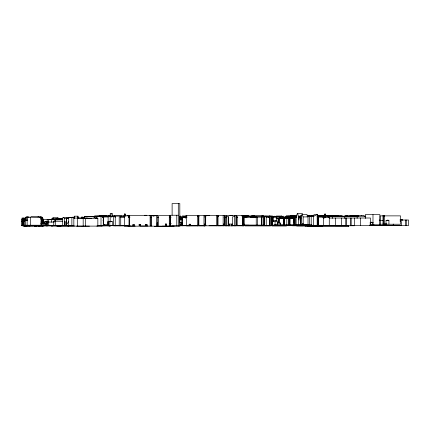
<?xml version="1.0" encoding="UTF-8"?>
<svg xmlns="http://www.w3.org/2000/svg" width="430" height="430" viewBox="0 0 430 430"><rect width="100%" height="100%" fill="white"/><g stroke="black" fill="none" stroke-linecap="round" stroke-linejoin="round"><path stroke-width="0.64" d="M234.554 225.863L234.646 215.559M74.562 216.182L74.557 218.295L74.562 216.182L77.948 216.182L77.964 218.306L77.948 216.182M83.974 217.822L83.968 218.295L83.974 217.822L82.302 217.822M83.968 218.295L82.302 218.091M293.749 222.159L294.061 219.51L294.281 224.852M379.464 220.386L379.529 219.88M184.927 217.424L183.986 217.505M294.168 221.767L294.426 219.913L293.647 217.843L292.137 218.596L293.647 217.843M40.904 218.725L42.274 219.633L42.264 222.353M27.197 218.112L22.07 218.069L21.855 221.273M372.735 223.67L372.987 222.477L371.063 222.149L370.155 222.439M264.203 224.385L263.929 225.637L263.929 216.22L263.461 216.22L261.58 217.344L261.58 225.137M124.254 215.865L124.721 213.909L125.06 213.909L125.587 216.204M124.791 215.054L125.06 213.909M128.823 216.752L129.081 215.688L126.931 215.645M276.614 221.283L276.614 217.553L276.232 216.435L272.034 216.322L271.679 217.618L271.679 225.637M25.59 220.37L23.93 220.37L23.537 221.735L23.537 225.352L27.961 225.352M62.345 219.837L55.911 219.837L55.491 221.299L55.491 225.745M358.26 216.462L358.572 215.543L355.325 216.156L356.438 216.462M269.583 216.113L272.539 216.758M302.731 214.543L302.209 213.371L297.383 213.371L296.114 216.827L296.114 225.046L302.07 225.046M324.424 216.559L324.424 214.602L324.704 214.065L325.596 214.07L325.397 216.575M190.506 225.325C191.398 223.729 188.415 223.729 189.2 225.325L190.565 225.325L190.565 224.229M94.347 216.983L94.794 215.968C97.879 216.86 103.033 214.688 105.646 216.371L110.177 216.295L105.006 216.134L102.684 217.456M300.683 225.046L300.855 216.494L302.07 214.452L306.923 214.452L308.014 216.908L308.014 225.046L303.161 225.046M147.049 225.454L145.593 225.454L145.657 224.508L147.049 224.508L146.985 225.454M147.049 224.508L145.593 224.648M317.211 216.295L317.614 215.462L318.619 215.462M318.028 216.698L318.42 215.876M67.354 223.82L68.531 221.423M185.099 217.628L183.438 216.483L180.573 216.435L179.557 218.472L181.143 219.563M179.579 219.929L180.288 218.494L182.363 219.929L179.579 219.929L179.579 223.149M299.06 220.036L298.673 218.155L300.102 215.613L301.828 215.624M27.52 216.93L26.225 216.93L25.547 218.671L22.322 218.671L22.07 218.069M350.342 216.645L350.869 215.785L358.582 215.962M293.819 217.784L294.303 217.016L292.464 216.29L290.787 217.317L289.755 217.08L288.627 217.784M345.44 216.72L345.741 216.252L346.354 216.236L345.741 216.564L346.354 216.43M322.075 216.682L322.898 215.451L324.247 215.57M323.086 216.65L323.887 215.451M320.044 216.596L320.877 215.355L321.887 215.355L321.06 216.591M333.137 216.29L332.874 216.672L333.503 215.58L335.749 215.58L336.98 216M111.332 216.725L111.59 217.064L111.262 216.634L113.364 216.634M356.255 215.785L355.325 216.156M269.502 225.637L269.502 217.521L267.186 216.252L265.036 216.252L264.547 216.924L265.251 216.93M329.939 216.672L330.901 215.365L330.138 215.365L329.38 216.349M94.74 217.349L94.82 216.887L94.82 217.349M329.815 216.666L330.837 215.441M254.146 217.58L254.721 217.059L255.721 217.408M183.363 216.86L185.287 216.698M53.782 225.745L53.782 221.24L55.911 219.837M335.749 215.58L335.12 216.258L332.874 216.263M26.225 216.93L25.117 218.101L25.547 218.671M302.134 224.229L303.161 223.874L302.134 224.229L302.134 225.078M182.331 215.941L186.668 216.005M23.279 220.767L23.548 220.509L22.779 220.767L22.779 225.315M299.624 217.274L298.673 218.155L300.989 218.155M291.25 217.413L292.464 216.29M307.047 216.096L309.385 216.096L309.385 224.938L274.62 224.938L274.62 225.702L307.289 225.702L307.289 225.126L272.62 225.1L272.62 221.633L273.722 220.628L276.157 220.628L277.436 221.896L277.436 225.1M272.62 221.633L275.076 221.611L276.157 220.628M288.987 217.784L289.755 217.08M255.151 217.166L256.178 216.242L262.44 216.242L263.128 216.854M287.675 217.784L288.057 217.44L288.81 217.612M95.584 218.268L97.599 218.091L97.846 218.37L97.846 226.11L67.988 226.11M323.199 215.656L324.569 215.371M69.036 217.386L63.403 217.386L62.398 218.112L62.398 225.621L73.842 225.621L73.842 217.204L68.386 217.505L68.386 225.621M243.079 223.799L243.826 223.595L243.826 225.035L243.079 225.035L243.079 223.799L243.826 223.595M296.985 215.919L291.68 215.968L297.001 215.726M181.922 225.825L181.922 217.494L184.927 217.505M382.974 215.785L383.952 215.446L384.398 216.07L383.56 215.446L382.974 215.785L382.974 224.229M179.547 217.134L180.573 216.435M205.212 217.634L205.766 217.263M286.815 217L288.412 216.15L289.761 217M288.772 216.742L289.739 216.145L294.948 216.145L293.625 216.956M261.58 217.344L263.853 216.193L263.853 225.137L243.826 225.116M357.658 216.07L358.201 215.946M288.057 217.44L287.471 217.784L294.711 217.784M182.411 217.725L183.631 217.478L182.551 217.532M57.77 219.891L60.087 218.558L62.543 219.563M59.039 219.558L60.2 218.892M103.592 225.75L103.592 216.994L108.134 216.973L109.585 216.134M23.489 219.305L21.855 219.45L27.418 219.246M108.279 215.575L109.822 215.554L109.822 216.537M114.358 215.672L114.568 216.865M166.501 224.062L165.432 224.105L166.501 224.062L166.421 225.374M120.362 216.612L120.728 217.494L124.351 217.322L124.055 216.612L120.362 216.612L119.218 217.177L119.218 225.847M275.361 216.537L276.382 216.032L281.596 216.032L283.569 217.134M281.596 216.032L279.575 217.134M102.759 217.456L105.006 216.365M311.212 225.648L311.212 216.236L314.959 214.473L317.179 214.473L317.544 214.473L317.544 225.648M311.212 216.236L313.352 216.446L317.544 214.473M37.969 216.967L38.834 216.564L41.07 217.472L41.07 225.508L27.144 225.508L27.144 217.166L29.089 217.166M179.735 216.419L180.734 215.989M41.651 223.385L41.651 222.493L42.952 221.945L47.322 221.939L46.838 222.138M185.609 216.086L185.529 218.037M50.971 219.461L53.169 218.725M274.281 216.231L273.12 216.58L274.281 216.242M48.563 225.503L49.676 225.175M272.953 216.5L274.91 216.236L273.915 216.526M94.794 215.968L96.315 216.333L101.845 216.086L103.254 217.483L103.254 225.75M386.022 224.229L386.022 220.579L387.941 220.042L388.935 220.579L388.935 224.229M96.315 216.333L97.39 216.252M42.167 219.757L41.812 219.386L42.264 219.73M351.084 216.51L351.584 216.376L349.622 216.376M128.828 225.341L129.516 225.159M128.135 225.524L127.791 225.68M323.14 217.714L325.623 217.172M323.403 218.112L327.708 217.172L329.278 217.596L329.278 225.648M257.156 217.58C252.958 215.521 248.191 216.58 243.875 217.58L257.441 217.58L257.441 225.255L243.875 225.255M264.547 216.532L265.525 216.333L263.929 216.521L264.547 216.532L264.547 225.637M139.121 224.675L140.578 224.412L140.578 225.395L139.121 225.395L139.121 224.675L140.578 224.412M327.499 216.376L334.115 216.107L332.68 216.376M344.623 216.322L347.585 216.059M349.998 216.543L350.955 216.376M351.584 216.51L353.82 216.134L344.898 216.139M332.831 216.521L365.769 216.22M339.329 216.526L340.985 216.252M330.31 216.473L344.935 216.505L347.51 216.134M232.404 225.863L232.404 216.876L234.646 216.548M68.386 217.505L73.842 217.204M346.274 216.306L347.585 216.123L338.512 216.29L348.848 216.365M289.809 224.831L289.895 218.381L289.895 224.831M284.552 224.863L284.552 218.397L289.895 218.381M284.552 218.397L284.638 224.863M295.254 216.596L296.291 216.462M285.031 218.607L286.783 218.392L286.783 224.863M276.232 218.397L284.638 218.386M295.577 217.311L293.857 217.456L295.577 217.456M276.108 218.59L294.061 218.37L289.809 218.392M285.031 218.59L286.783 218.397M339.539 216.51L341.511 216.505M339.48 216.5L341.511 216.29M338.394 216.51L340.985 216.225M345.263 216.467L347.51 216.225M185.738 217.736L186.314 217.682L184.389 217.682M290.954 215.774L291.212 215.5L291.696 216.15M151.059 215.693L152.542 215.58L153.365 216.215M282.886 216.172L283.193 216.15M292.545 218.596L292.545 217.58L295.313 217.456M312.82 215.806L307.138 215.898M149.592 215.65L150.694 215.58M40.425 217.618L42.559 217.816L40.033 216.779M295.254 224.804L295.313 217.44L294.426 217.489L294.426 224.858M134.117 224.498L132.66 224.562L132.66 225.401L134.117 225.401L134.117 224.498L134.058 225.401M352.858 216.086L357.975 215.844M353.562 216.07L355.089 215.994M273.308 216.414L272.217 215.973L261.725 215.946L263.461 216.655L263.461 216.22L263.853 216.193M244.175 217.558L245.492 217.521M328.015 217.634L329.278 217.596M294.668 216.795L293.04 216.833L295.039 216.833M341.372 225.75L341.404 218.005M374.465 225.159L371.595 225.218L374.428 225.218M104.382 215.607L106.334 215.64M267.981 216.666L271.319 216.688L271.319 225.637M272.034 216.322L276.232 216.435M300.683 216.865L300.989 216.865M273.125 216.435L273.523 217.575L276.614 217.553M325.859 215.704L328.536 215.924L328.536 216.682M356.68 215.93L357.411 215.914L356.932 215.946M249.921 216.349L250.76 217.128L254.544 217.112M348.956 216.188L345.01 216.199L345.51 216.365M217.392 216.596L218.478 216.596M294.711 217.795L294.711 216.462L296.125 216.494M170.334 217.128L170.672 217.172M302.07 214.452L303.161 216.919L308.014 216.908M128.93 217.456L129.623 217.456M283.44 217.279L285.805 217.279M400.153 219.778L402.636 219.778L402.716 220.095L400.083 220.095M26.321 220.418L27.52 220.418M41.651 222.493L44.43 222.493L44.43 223.385M144.512 215.29L146.84 215.29M178.299 215.236L170.608 215.236L170.608 225.852L179.815 225.852L179.815 203.562L172.113 203.562L172.113 215.236M324.709 215.435L321.06 215.435L321.06 216.747M325.66 215.435L336.287 215.435M383.56 215.446L383.952 215.446M157.477 215.532L150.79 215.677M312.938 215.543L311.594 215.554L313.889 215.661M318.028 215.564L324.51 215.564M325.843 215.511L334.25 215.543M357.959 215.521L364.124 215.543L364.242 216.575M110.478 215.607L99.819 215.607M112.289 215.554L114.568 215.554M209.566 215.58L198.864 215.602L198.864 225.911L205.148 225.911L205.148 215.602M327.563 215.93L327.563 215.564L336.287 215.543L336.706 216.016M354.471 215.607L355.148 215.607L355.148 216.22M361.275 215.586L361.721 215.586M127.941 215.661L129.403 215.661M263.332 215.747L251.878 215.747L251.878 217.005M354.471 215.747L355.223 215.747M286.235 215.774L292.008 215.742M152.752 215.86L155.047 215.86M217.22 215.855L218.435 215.855M241.552 215.908L254.899 215.908M327.563 215.564L330.299 216.016M335.927 215.892L341.898 215.892M121.943 215.962L115.272 215.962L115.272 217.257M123.319 215.973L124.377 215.973M197.784 215.968L199.052 215.968M204.734 215.968L206.04 215.968M217.188 216.016L218.386 216.016M307.6 215.962L312.196 215.962M335.427 216.016L338.851 215.989M357.846 215.962L350.869 215.785M96.255 216.053L105.538 216.053M204.755 216.032L205.927 216.037M342.877 216.032L336.502 216.032L337.609 216.371L342.452 216.387M344.758 216.102L352.433 216.102M187.012 216.107L185.33 216.107L185.33 218.037M197.752 216.193L199.052 216.193M217.188 216.107L218.462 216.107M297.383 213.371L298.673 216.279L300.102 216.279M316.878 216.279L321.017 216.279L323.403 217.22L323.403 225.648L322.145 225.648M311.766 216.333L307.101 216.037M317.362 216.338L320.103 216.338M265.036 216.252L268.046 216.44M318.141 216.446L332.261 216.446L332.261 218.462M342.753 216.462L357.142 216.462L357.142 218.37M90.23 216.489L94.546 216.489M109.693 216.553L113.945 216.553M243.987 216.537L249.002 216.537M250.26 216.537L251.738 216.537M272.131 216.505L275.463 216.505M350.928 216.478L353.121 216.478M30.965 216.564L38.834 216.564M115.256 216.623L113.509 216.623L113.509 225.847L129.016 225.847L129.016 215.865L115.256 215.865L115.256 225.847M226.029 225.863L226.029 216.618L226.476 217.859M276.06 216.57L279.505 216.57L279.505 217.849M294.711 216.462L296.039 216.564M84.366 217.349L84.366 216.629L91.348 216.629L97.024 216.86L97.024 217.349M111.359 216.688L110.445 216.672M292.443 216.715L285.601 216.715L287.1 217.311M293.271 216.704L294.518 216.704M94.186 216.844L84.366 216.629M218.101 216.742L217.73 216.79L217.639 217.736M228.266 225.863L228.266 216.742L228.179 225.863M293.271 216.768L294.518 216.768M296.039 216.704L295.044 216.704L296.039 216.913M40.517 216.876L41.753 216.876M83.963 216.983L83.963 218.359M279.575 216.973L287.208 216.973M27.579 217.085L28.874 217.085M128.597 217.053L129.365 217.053M82.684 217.107L81.291 217.107L81.291 218.424M169.511 217.193L171.075 217.252M236.478 217.236L237.774 217.236M317.179 225.648L317.179 217.08L323.403 217.22M39.985 217.29L42.661 217.274L42.661 221.993M169.511 217.322L170.586 217.322M41.07 217.472L27.155 217.161M169.377 217.446L170.651 217.446M187.039 217.424L182.374 217.424L182.374 225.825M204.959 217.446L205.717 217.446M224.025 217.376L225.266 217.376M236.199 217.37L237.543 217.37M157.332 217.537L158.611 217.537M181.922 217.494L182.863 217.413M296.781 217.456L293.464 217.489L293.464 217.967M128.651 217.558L129.93 217.558M150.403 217.564L151.677 217.564M157.428 217.558L158.756 217.558M276.791 217.553L289.476 217.553M292.545 217.58L293.464 217.58M73.573 218.037L90.171 218.306M329.278 218.048L370.418 218.005L370.418 225.594L351.858 225.567M68.827 218.096L66.467 218.096L66.467 225.621M55.384 218.37L56.959 218.37M57.158 218.413L62.764 218.375M66.467 218.429L68.827 218.429L64.333 218.386L63.403 217.386M83.178 226.11L83.178 218.306L83.479 218.037L85.473 218.37L97.846 218.37M53.788 218.612L54.347 218.612M53.212 218.607L50.971 219.386L51.949 219.386M53.352 218.607L53.766 218.607M40.968 218.736L41.506 218.736L41.506 219.633M52.653 218.773L53.035 218.773L53.035 217.741M52.551 218.811L52.944 218.811L52.944 217.741L57.969 217.741L57.969 218.773M42.317 218.929L43.183 218.929L43.183 220.214M51.433 219.053L61.361 219.053L60.458 218.413M40.947 219.198L42.151 219.198M42.661 219.418L42.769 222.391M43.027 219.494L51.992 219.483M62.818 219.563L48.563 219.547L48.563 221.95M42.317 219.794L43.301 219.794L43.301 222.278M400.083 220.015L408.5 220.015L408.5 225.616L379.206 225.605M27.359 220.482L24.322 220.482L24.322 225.352M24.564 220.504L22.242 220.504L22.242 225.32M379.206 220.499L382.974 220.574M386.022 220.579L388.935 220.579M24.472 220.628L23.279 220.628L23.279 225.315M25.671 220.628L27.568 220.622M22.779 220.767L24.574 220.767M22.242 221.138L21.5 221.138L21.5 225.32L39.92 225.32M62.689 221.299L53.782 221.24M111.467 221.568L107.914 221.568L107.914 225.6M400.083 221.509L401.324 221.509L401.324 225.32L369.762 225.32M40.979 221.982L41.28 221.982L41.28 225.229M47.886 221.939L49.009 221.939L48.16 221.595M46.757 222.063L54.261 222.063M182.218 224.799L180.928 224.799L180.928 222.192L182.218 222.192M277.205 222.353L278.382 222.353L280.58 223.159L280.58 225.078M372.987 222.477L370.203 222.477L370.203 224.869M179.417 222.799L181.82 222.799L181.82 224.917M280.58 223.159L277.221 223.159L277.221 225.078M40.769 223.385L46.816 223.385M169.377 223.509L171.237 223.509M41.135 223.799L47.375 223.799M385.651 223.896L385.506 224.611L386.785 224.611L386.785 224.003L385.651 223.896L385.651 224.611M228.266 224.078L232.501 224.078M382.974 224.025L384.398 224.025M204.744 224.175L205.196 224.175M379.454 224.229L400.529 224.229L400.529 215.876L380.201 215.876L380.201 220.574M108.134 224.433L103.985 224.433L103.985 225.75M189.2 224.385L190.506 224.385M306.531 224.734L311.766 224.734M370.155 224.869L379.857 224.869L379.857 214.624L365.317 214.624L365.317 218.467M179.417 224.917L181.998 224.917M180.503 225.105L182.213 225.105M197.752 225.121L199.052 225.121M204.927 225.11L205.927 225.11M369.703 225.143L372.165 225.143M21.769 225.229L47.843 225.229M53.143 225.234L53.836 225.234M180.487 225.229L182.046 225.229M243.842 225.207L248.905 225.234M370.316 225.218L379.018 225.229M179.251 225.304L182.379 225.261M204.744 225.331L205.196 225.331M236.473 225.266L237.774 225.266M305.047 225.298L322.269 225.298L322.269 226.067L305.047 226.067L305.047 224.938M54.261 225.379L46.757 225.379L46.816 221.821M128.651 225.347L129.93 225.347M150.403 225.417L151.677 225.417M166.501 225.374L165.432 225.374L165.512 224.062M180.132 225.384L182.315 225.384M236.199 225.341L237.543 225.341M244.278 225.39L245.611 225.39M48.128 225.503L53.976 225.503M112.235 225.492L114.02 225.503M197.784 225.492L199.052 225.492M204.615 225.492L206.04 225.492M243.875 225.454L245.191 225.454M308.584 225.497L311.476 225.497M369.703 225.444L373.353 225.444M374.858 225.492L383.189 225.492M21.855 225.535L22.779 225.535M23.725 225.6L26.45 225.6M27.289 225.594L68.397 225.546M129.795 225.605L97.513 225.605L105.226 225.605M150.785 225.556L151.785 225.556M180.079 225.519L181.933 225.519M182.863 225.583L190.812 225.583M191.253 225.578L200.358 225.535M256.85 225.6L272.131 225.54M295.781 225.54L301.457 225.54M27.649 225.642L29.321 225.642M29.681 225.637L42.559 225.637M50.901 225.653L57.217 225.68M57.534 225.642L61.35 225.642M97.76 225.691L129.898 225.691M150.951 225.621L151.768 225.621M221.316 225.626L227.282 225.626M231.834 225.675L244.337 225.68M261.37 225.637L276.614 225.637M287.471 225.685L301.102 225.664M335.604 225.648L323.403 225.648M21.844 225.712L30.675 225.696M31.46 225.723L42.661 225.723M43.075 225.782L43.387 225.782M51.578 225.745L68.418 225.707M97.513 225.702L129.795 225.702M189.979 225.734L205.717 225.702M208.991 225.723L220.762 225.723M31.578 225.82L32.433 225.82M38.942 225.857L42.769 225.857M43.027 225.857L47.198 225.857M51.691 225.793L56.98 225.836M59.883 225.793L68.263 225.82M101.421 225.798L102.609 225.798M151.134 225.798L151.72 225.798M181.293 225.788L189.92 225.788M292.497 225.788L303.397 225.788M22.693 225.911L24.075 225.911M29.654 225.884L35.066 225.884M43.145 225.874L44.526 225.874M47.166 225.949L61.361 225.911M98.035 225.89L110.026 225.884M151.064 225.906L151.494 225.906M178.832 225.954L180.503 225.954M245.154 225.922L270.54 225.949M25.714 226.003L34.443 226.003M42.591 226.003L43.532 226.003M45.816 225.986L47.198 225.986M51.143 226.019L52.535 226.019M68.338 225.981L74.508 225.981M96.766 226.046L102.087 226.046M140.067 225.981L148.06 225.981M271.868 225.992L286.455 225.992M296.684 225.976L308.584 226.008M109.059 226.115L110.397 226.115M127.968 226.056L135.165 226.056M171.978 226.11L179.176 226.11M23.913 226.164L30.127 226.164M57.792 226.207L68.37 226.207M76.615 226.158L89.462 226.158M124.437 226.191L150.887 226.164L150.887 215.618M162.363 226.153L174.139 226.153M23.849 226.234L26.832 226.25M56.846 226.239L60.162 226.239M34.4 226.406L42.866 226.406M82.119 226.395L83.183 226.395M154.295 226.379L173.607 226.379M35.943 226.438L36.829 226.438M319.216 215.462L323.086 215.468M317.614 215.462L322.081 215.468L322.075 216.747M320.044 215.666L319.028 215.666L321.264 215.72M244.514 215.726L248.234 215.736M344.581 216.193L345.618 216.193M289.643 216.903L290.18 216.903M96.159 217.349L96.159 216.86L97.024 216.86M295.313 217.44L293.491 217.516L294.378 217.521M40.979 224.111L47.246 224.143M236.29 225.675L236.882 225.675M229.787 215.537L232.555 215.543M261.897 217.155L257.156 217.139L256.178 216.242M23.784 219.348L23.725 218.101L25.564 219.687M266.084 216.44L266.251 217.494L269.502 217.521L268.347 217.145M245.573 215.769L248.287 215.796M96.315 216.236L105.646 216.371L105.006 216.134M86.376 218.23L77.319 218.037L77.319 226.11M94.783 216.881L94.197 216.854M345.935 216.252L347.902 216.322L351.197 215.446L351.401 216.22M179.557 218.472L180.288 218.494M105.226 225.702L102.808 225.702M312.626 215.554L313.825 215.607M226.029 216.618L228.266 216.742M344.457 216.306L345.618 216.376L344.581 216.263M320.877 215.355L324.483 215.629M325.569 215.597L328.536 215.924M96.159 216.86L96.266 216.951A1.317 0.274 6.2 0 1 95.89 217.042L94.74 216.994M346.171 216.139L348.805 216.392M180.928 222.192L181.82 222.369M56.647 225.594L57.969 225.933M263.461 216.22L264.477 216.51M291.873 216.731L292.25 216.838M289.675 217.317L287.659 216.731L285.418 217.403L285.418 217.784M263.929 216.22L265.063 216.548L264.891 216.333M257.441 217.58L254.721 217.059M250.76 217.128L251.62 217.429M179.67 216.478L180.772 216.865M332.218 215.511L332.632 215.666M45.876 221.821L45.876 222.138L47.203 221.595L47.977 221.907L44.709 221.821L44.709 223.385M46.644 221.821L47.536 222.181M60.775 218.558L62.619 219.311M269.583 215.946L271.319 216.688M323.833 215.64L323.527 215.564M60.377 218.375L61.361 219.096M41.425 219.117L40.947 218.736L41.425 219.73L41.425 218.736M23.725 218.101L25.09 219.322M290.954 215.521L291.175 215.817L291.212 215.5M129.081 215.688L129.812 216.752M299.726 216.279L300.102 216.833M325.596 214.07L325.875 216.537M183.438 216.483L184.029 217.634M293.362 217.843L293.604 218.424M47.768 221.821L47.977 222.358M324.704 214.065L324.908 214.602M103.066 220.198L103.711 222.047M124.055 216.612L124.351 217.494M64.694 223.127L64.333 221.88L65.79 221.88L65.79 225.621M23.93 220.37L24.322 221.735M124.721 213.909L125.168 215.865M42.188 220.117L42.161 219.73L42.188 222.568M406.183 220.015L406.221 225.616M405.775 220.015L405.775 225.616M393.256 224.051L393.256 225.32M386.645 224.003L386.645 224.611M384.398 215.876L384.398 224.229M383.463 215.779L383.463 224.025M380.158 220.574L380.158 224.229M372.987 214.624L372.987 224.869M360.496 218.005L360.496 225.594M354.497 218.01L354.497 225.75L335.604 225.75L335.604 218.005M351.073 218.031L351.073 225.75M350.794 218.031L350.794 225.75M348.682 225.793L348.682 226.368M346.171 218.031L346.171 225.75M345.908 218.031L345.908 225.75M344.769 216.462L344.769 218.462M326.864 215.462L326.864 215.758M322.167 225.298L322.167 226.067M318.372 217.22L318.372 225.648M318.227 217.085L318.227 225.648M313.352 216.446L313.352 225.648M307.289 225.793L307.289 226.368M307.187 225.126L307.187 225.702M305.149 224.938L305.144 226.067M303.161 216.919L303.161 225.078M302.473 223.874L302.473 225.078M301.156 216.494L301.156 225.046M300.855 216.494L300.855 225.046M298.673 216.279L298.673 225.046M295.044 216.564L295.044 217.016M294.061 219.51L294.061 224.809M293.824 218.392L293.824 224.831M288.922 218.381L288.922 224.831M288.82 218.392L288.82 224.831M283.698 218.386L283.698 224.863M283.596 218.397L283.596 224.863M279.151 222.917L279.151 218.386L279.032 222.923M278.215 222.272L278.215 218.386L278.108 222.278M276.995 225.126L276.995 225.702M276.893 225.126L276.893 225.702M275.076 221.611L275.076 225.1M274.722 224.938L274.722 225.702M273.851 216.236L273.851 216.639M273.523 217.575L273.523 220.934M272.367 216.349L272.367 225.637M272.26 216.349L272.26 225.637M271.19 216.629L271.19 225.637M269.997 216.693L269.997 225.637M269.916 216.672L269.916 225.637M266.251 217.494L266.251 225.637M261.951 217.344L261.951 225.137M256.237 217.58L256.237 225.255M254.141 215.747L254.141 217.016M251.593 215.908L251.593 217.22M243.573 215.677L243.573 225.836M243.509 215.677L243.509 225.836M242.988 215.677L242.923 225.836M242.326 215.677L242.326 225.836M235.871 215.559L235.871 225.863M229.443 224.078L229.47 225.863M226.115 215.559L226.115 225.863M223.788 224.111L223.788 225.266M223.149 215.575L223.149 225.841M216.704 215.57L216.704 225.814M205.072 224.175L205.072 225.331M204.943 225.911L204.943 224.148L204.427 224.148L204.427 225.911M204.664 224.148L204.664 225.911M203.981 215.602L203.981 225.911M197.537 215.624L197.537 225.911M189.259 224.229L189.259 225.325M181.471 224.895L181.471 225.384M180.869 224.981L180.869 225.384M180.578 224.981L180.578 225.384M180.417 224.949L180.417 225.384M178.299 203.562L178.299 225.852M176.784 215.236L176.784 225.852M169.286 215.645L169.286 226.121M157.525 222.858L157.525 225.384M156.563 215.65L156.563 226.185M151.441 215.65L151.441 226.185L157.729 226.185L157.729 215.65L129.43 215.618L129.43 226.164M150.113 215.618L150.113 226.164M145.657 224.508L145.657 225.454M140.519 224.412L140.519 225.395M139.18 224.675L139.18 225.395M124.351 215.865L124.351 225.847M120.728 217.494L120.728 225.847M114.358 215.607L114.358 216.967M112.73 225.6L112.73 221.606L108.553 221.606L108.553 225.6M112.483 216.838L112.483 213.554L110.22 213.554L110.177 221.966M111.112 213.554L111.112 216.838M109.811 221.606L109.811 225.6M108.134 216.973L108.134 225.75M107.989 221.568L107.994 225.75M104.098 224.433L104.098 225.75M101.012 216.317L101.012 225.75M94.165 216.844L94.186 217.349M94.084 216.838L94.084 217.349M91.413 218.306L81.318 218.037M86.973 216.838L86.973 217.349M85.473 218.37L85.473 226.11M82.668 217.107L82.668 218.392M71.869 217.505L71.869 225.621M66.596 218.096L66.596 225.621M64.715 221.88L64.715 225.621M64.333 218.386L64.333 225.621M57.878 217.741L57.878 218.811M51.675 219.547L51.675 222.197M48.429 222.063L48.429 225.379M47.166 219.483L47.166 221.423M47.069 222.063L47.069 225.379M46.994 222.767L46.994 223.879M46.037 224.116L46.064 225.229M43.032 218.929L43.048 220.192M42.866 219.547L42.86 222.391M42.602 217.274L42.559 222.38M42.425 217.816L42.425 222.38M42.075 219.198L42.151 222.568M41.979 219.176L41.979 222.326M41.85 217.575L41.85 219.434M39.345 225.47L39.323 226.406M38.512 225.47L38.512 226.406M38.34 225.47L38.34 226.406M34.9 225.47L34.9 226.406M34.55 225.47L34.55 226.406M30.648 217.478L30.648 225.508M27.026 220.466L27.531 220.499L25.671 220.767M25.569 220.482L25.569 225.352M23.946 219.246L23.946 220.504M22.107 219.246L22.107 221.176M217.472 215.57L205.707 215.57L205.707 225.814L217.472 225.814L217.472 215.57M236.645 215.559L224.874 215.559L224.874 225.863L236.645 225.863L236.645 215.559M170.054 215.645L158.283 215.645L158.283 226.121L170.054 226.121L170.054 215.645M198.305 215.624L186.534 215.624L186.534 225.911L198.305 225.911L198.305 215.624M224.315 215.575L218.031 215.575L218.031 225.841L224.315 225.841L224.315 215.575M244.235 215.677L237.199 215.677L237.199 225.836L244.235 225.836L244.235 215.677M157.665 222.858L157.133 222.858L157.133 225.384L157.665 225.384L157.665 222.858M223.955 224.111L223.385 224.111L223.385 225.266L223.955 225.266L223.955 224.111M348.762 225.793L307.187 225.793L307.187 226.368L348.762 226.368L348.762 225.793M180.288 217.037L182.277 218.483L180.288 217.037M328.918 215.855L328.611 215.564L328.918 215.898M231.281 225.863L231.281 224.078L231.249 225.863"/></g></svg>
